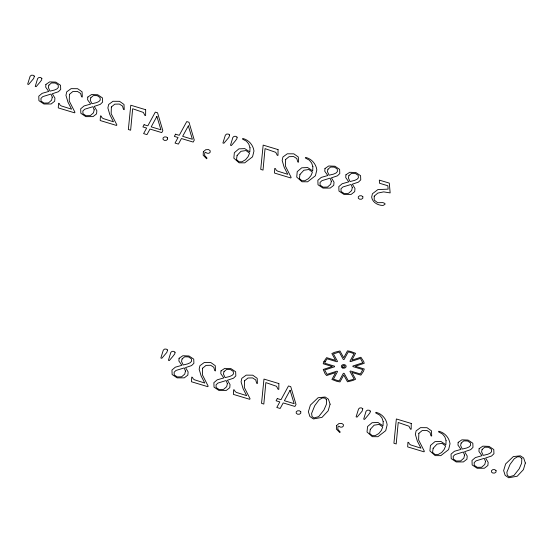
<?xml version="1.0" encoding="UTF-8"?>
<svg xmlns="http://www.w3.org/2000/svg" width="553" height="553" viewBox="0 0 553 553"><rect width="100%" height="100%" fill="white"/><g stroke="black" fill="none" stroke-linecap="round" stroke-linejoin="round"><path stroke-width="0.83" d="M167.594 137.911L167.594 139.342L166.266 140.358L164.379 140.379L163.052 139.391L163.052 137.974L164.365 136.95L166.259 136.93L167.594 137.911M300.784 411.764L300.784 413.195L299.45 414.211L297.569 414.232L296.235 413.243L296.235 411.826L297.555 410.803L299.45 410.782L300.784 411.764M362.844 196.744L362.844 198.168L361.517 199.191L359.637 199.211L358.303 198.223L358.303 196.799L359.616 195.776L361.51 195.762L362.844 196.744M374.222 196.17L374.208 200.068L377.671 202.709L382.925 202.612L384.929 203.456L384.985 204.368L383.077 205.446C378.052 205.495 372.342 202.502 371.657 197.096L372.439 193.75L377.865 189.603L388.13 189.133L387.847 185.753L379.496 183.237L379.337 180.112L389.284 183.112L390.148 192.907L383.63 191.877L377.782 193.094L374.222 196.17M496.034 470.596L496.034 472.02L494.7 473.043L492.82 473.064L491.493 472.075L491.486 470.651L492.806 469.628L494.7 469.615L496.034 470.596M145.667 109.708L145.619 115.501L144.927 115.494L143.365 112.453L132.665 108.741L130.632 130.211L128.337 129.52L130.791 105.229L145.667 109.708M278.048 149.593L277.993 155.386L277.309 155.379L275.747 152.338L265.046 148.626L263.014 170.096L260.719 169.405L263.166 145.114L278.048 149.593M278.857 383.561L278.802 389.353L278.118 389.347L276.555 386.305L265.855 382.593L263.822 404.063L261.528 403.372L263.975 379.082L278.857 383.561M411.238 423.453L411.183 429.239L410.499 429.232L408.93 426.19L398.229 422.478L396.197 443.948L393.909 443.257L396.356 418.967L411.238 423.453M69.443 94.342L69.236 101.026L74.959 112.259L74.648 112.84L58.272 107.904L58.535 103.259L59.295 103.487L59.952 104.946L61.286 105.934L71.565 109.176L67.971 102.16L65.959 95.351L66.719 91.853L71.095 88.653L77.627 88.701L82.086 91.833L82.314 97.045L81.554 96.816L80.6 93.422L77.42 91.411L72.851 91.528L69.443 94.342M111.36 106.971L111.153 113.655L116.877 124.888L116.565 125.469L100.19 120.533L100.452 115.888L101.213 116.116L101.87 117.575L103.204 118.563L113.483 121.805L109.888 114.789L107.876 107.98L108.637 104.482L113.012 101.282L119.545 101.33L123.996 104.462L124.225 109.674L123.471 109.446L122.517 106.052L119.337 104.04L114.768 104.164L111.36 106.971M202.626 368.194L202.426 374.879L208.149 386.118L207.838 386.692L191.462 381.757L191.725 377.118L192.479 377.346L193.142 378.798L194.476 379.787L204.755 383.029L201.161 376.012L199.149 369.204L199.91 365.706L204.285 362.505L210.817 362.554L215.269 365.692L215.497 370.897L214.744 370.669L213.79 367.275L210.61 365.263L206.041 365.388L202.626 368.194M244.544 380.823L244.336 387.508L250.067 398.748L249.749 399.321L233.38 394.386L233.643 389.747L234.396 389.976L235.06 391.427L236.387 392.416L246.666 395.658L243.078 388.648L241.067 381.833L241.82 378.335L246.196 375.134L252.735 375.19L257.186 378.321L257.415 383.526L256.661 383.298L255.7 379.904L252.521 377.893L247.951 378.017L244.544 380.823M285.652 159.485L285.445 166.17L291.168 177.402L290.857 177.983L274.482 173.048L274.744 168.409L275.505 168.637L276.161 170.089L277.495 171.077L287.774 174.319L284.18 167.303L282.168 160.494L282.929 156.997L287.304 153.796L293.837 153.845L298.295 156.983L298.523 162.188L297.763 161.96L296.809 158.566L293.629 156.554L289.06 156.679L285.652 159.485M418.842 433.338L418.635 440.022L424.358 451.262L424.047 451.836L407.672 446.9L407.934 442.262L408.688 442.49L409.351 443.941L410.685 444.93L420.964 448.172L417.37 441.163L415.358 434.347L416.119 430.856L420.494 427.649L427.027 427.704L431.478 430.835L431.706 436.041L430.953 435.812L429.999 432.418L426.819 430.407L422.25 430.531L418.842 433.338M250.004 147.699L249.838 151.93L244.758 148.612L238.875 148.861L234.354 152.711L233.843 158.165L239.117 162.824L244.73 162.852L252.541 156.81L253.972 150.99C253.17 144.921 248.712 139.881 242.753 138.457L242.442 139.031L246.41 141.174L248.767 144.063L250.004 147.699M312.874 166.647L312.708 170.87L307.634 167.552L301.751 167.808L297.231 171.651L296.719 177.105L301.993 181.771L307.599 181.799L315.41 175.757L316.841 169.93C316.046 163.861 311.588 158.829 305.629 157.398L305.311 157.971L309.279 160.121L311.636 163.011L312.874 166.647M383.194 421.559L383.022 425.782L377.948 422.464L372.065 422.72L367.545 426.563L367.033 432.017L372.307 436.683L377.913 436.704L385.724 430.669L387.155 424.842C386.36 418.773 381.902 413.734 375.943 412.31L375.632 412.884L379.593 415.026L381.957 417.916L383.194 421.559M446.064 440.499L445.898 444.73L440.817 441.405L434.941 441.66L430.421 445.504L429.902 450.958L435.183 455.624L440.789 455.651L448.601 449.61L450.031 443.783C449.236 437.713 444.778 432.681 438.812 431.25L438.501 431.831L442.469 433.974L444.826 436.863L446.064 440.499M326.567 399.729L326.367 404.388L323.934 410.001L318.652 416.679L313.917 417.95L312.037 416.506L311.609 413.437L314.768 405.612L319.019 399.895L322.302 397.939L324.604 398.036L326.567 399.729M521.818 458.561L521.617 463.22L519.184 468.833L513.91 475.511L509.168 476.776L507.288 475.331L506.859 472.262L510.018 464.444L514.269 458.727L517.553 456.764L519.855 456.868L521.818 458.561M203.338 151.792L203.186 155.206L206.642 158.773L207.016 158.089L204.638 155.469L204.762 152.766L205.585 152.269L207.099 153.25L208.937 153.278L210.209 152.213L210.147 150.679L208.571 149.573L205.681 149.739L203.338 151.792M336.528 425.644L336.369 429.066L339.825 432.626L340.199 431.941L337.828 429.322L337.952 426.619L338.768 426.121L340.282 427.103L342.127 427.137L343.392 426.073L343.337 424.531L341.761 423.425L338.871 423.591L336.528 425.644M45.892 84.422L45.692 87.167L48.719 91.439L42.146 93.333L38.772 96.201L38.931 100.674L43.929 104.012L51.111 103.992L54.664 101.227L54.934 98.081L52.321 93.754L58.362 91.743L60.712 89.448L60.553 85.286L55.812 82.127L49.659 81.885L45.892 84.422M87.809 97.052L87.602 99.796L90.637 104.068L84.056 105.962L80.683 108.83L80.849 113.303L85.846 116.642L93.028 116.621L96.581 113.856L96.851 110.711L94.238 106.383L100.273 104.372L102.63 102.077L102.464 97.916L97.729 94.757L91.57 94.515L87.809 97.052M179.082 358.275L178.875 361.019L181.909 365.298L175.329 367.185L171.955 370.054L172.121 374.526L177.119 377.872L184.301 377.844L187.854 375.079L188.124 371.934L185.511 367.614L191.545 365.595L193.903 363.3L193.737 359.139L189.002 355.987L182.843 355.738L179.082 358.275M221 370.904L220.792 373.648L223.827 377.927L217.246 379.814L213.873 382.683L214.039 387.155L219.029 390.501L226.218 390.473L229.772 387.708L230.041 384.563L227.421 380.243L233.463 378.224L235.82 375.929L235.654 371.768L230.912 368.616L224.76 368.367L221 370.904M324.977 168.513L324.77 171.25L327.805 175.529L321.224 177.416L317.851 180.292L318.016 184.764L323.014 188.103L330.196 188.082L333.749 185.317L334.019 182.165L331.406 177.845L337.441 175.826L339.798 173.538L339.632 169.37L334.897 166.218L328.738 165.976L324.977 168.513M345.936 174.824L345.729 177.568L348.763 181.847L342.183 183.734L338.809 186.603L338.975 191.075L343.973 194.421L351.155 194.393L354.708 191.628L354.978 188.483L352.365 184.156L358.399 182.144L360.756 179.849L360.591 175.688L355.856 172.529L349.696 172.287L345.936 174.824M458.167 442.365L457.96 445.103L460.995 449.382L454.414 451.276L451.041 454.144L451.207 458.617L456.197 461.955L463.386 461.935L466.932 459.17L467.209 456.025L464.589 451.697L470.631 449.686L472.988 447.391L472.822 443.23L468.08 440.07L461.928 439.829L458.167 442.365M479.119 448.677L478.919 451.421L481.946 455.7L475.373 457.587L471.999 460.462L472.165 464.928L477.156 468.273L484.338 468.246L487.891 465.481L488.168 462.336L485.548 458.015L491.589 455.997L493.947 453.709L493.781 449.541L489.039 446.389L482.887 446.14L479.119 448.677M34.348 76.134L33.678 78.498L28.632 84.45L27.65 84.153L30.125 76.273L31.369 75.236L33.076 75.229L34.348 76.134M167.538 349.987L166.868 352.351L161.822 358.303L160.84 358.005L163.315 350.125L164.559 349.088L166.266 349.081L167.538 349.987M229.599 134.96L228.928 137.331L223.882 143.275L222.9 142.985L225.382 135.098L226.619 134.068L228.327 134.054L229.599 134.96M362.789 408.819L362.118 411.183L357.072 417.135L356.091 416.838L358.565 408.957L359.809 407.92L361.517 407.907L362.789 408.819M237.085 155.483L236.511 159.541L239 161.78L241.938 161.815L245.601 159.686L248.09 156.665L249.569 153.167L245.988 150.554L240.984 151.308L237.085 155.483M299.961 174.43L299.38 178.488L301.876 180.72L304.807 180.755L308.477 178.633L310.966 175.612L312.438 172.114L308.857 169.494L303.853 170.248L299.961 174.43M370.275 429.342L369.694 433.4L372.19 435.633L375.121 435.667L378.791 433.545L381.28 430.524L382.752 427.02L379.178 424.407L374.167 425.16L370.275 429.342M433.144 448.283L432.57 452.34L435.059 454.573L437.997 454.607L441.667 452.485L444.156 449.465L445.628 445.967L442.047 443.354L437.043 444.1L433.144 448.283M41.848 78.395L41.606 79.998L39.754 82.445L36.125 86.703L35.24 86.441L37.632 78.554L38.89 77.51L40.632 77.503L41.848 78.395M175.038 352.247L174.789 353.858L172.937 356.298L169.308 360.563L168.43 360.293L170.815 352.406L172.073 351.362L173.815 351.355L175.038 352.247M237.099 137.22L236.857 138.831L235.004 141.278L231.375 145.536L230.497 145.273L232.882 137.379L234.14 136.342L235.882 136.328L237.099 137.22M370.289 411.079L370.047 412.683L368.187 415.13L364.565 419.388L363.68 419.126L366.072 411.232L367.323 410.195L369.072 410.188L370.289 411.079M48.885 85.141L48.346 87.54L50.012 91.127L54.519 90.021L56.904 88.95L58.321 87.498L58.183 84.962L55.279 83.019L51.484 82.95L48.885 85.141M90.803 97.77L90.257 100.169L91.929 103.757L96.436 102.651L98.814 101.579L100.238 100.128L100.093 97.591L97.197 95.648L93.395 95.579L90.803 97.77M182.075 358.994L181.529 361.392L183.202 364.98L187.709 363.874L190.087 362.803L191.511 361.351L191.366 358.814L188.469 356.872L184.667 356.803L182.075 358.994M223.986 371.623L223.447 374.022L225.112 377.609L229.619 376.51L232.004 375.432L233.428 373.98L233.283 371.443L230.387 369.501L226.585 369.432L223.986 371.623M327.97 169.232L327.424 171.624L329.097 175.211L333.604 174.112L335.982 173.041L337.406 171.589L337.261 169.045L334.365 167.11L330.563 167.041L327.97 169.232M348.922 175.543L348.383 177.942L350.056 181.529L354.556 180.423L356.941 179.352L358.365 177.9L358.22 175.363L355.323 173.421L351.521 173.352L348.922 175.543M461.154 443.084L460.614 445.483L462.28 449.071L466.787 447.965L469.172 446.893L470.596 445.442L470.451 442.898L467.555 440.962L463.753 440.893L461.154 443.084M482.112 449.402L481.573 451.794L483.239 455.382L487.746 454.283L490.131 453.204L491.548 451.753L491.41 449.216L488.506 447.273L484.711 447.204L482.112 449.402M52.265 97.183L51.574 100.204L48.388 102.982L44.06 103.079L41.033 101.061L40.957 98.365L42.823 96.588L51.035 94.058L52.265 97.183M94.183 109.812L93.492 112.833L90.305 115.612L85.971 115.708L82.95 113.69L82.867 110.994L84.74 109.218L92.952 106.688L94.183 109.812M185.455 371.042L184.764 374.063L181.578 376.835L177.243 376.932L174.223 374.913L174.14 372.217L176.013 370.448L184.225 367.911L185.455 371.042M227.373 383.671L226.682 386.692L223.488 389.464L219.161 389.561L216.14 387.542L216.057 384.847L217.923 383.077L226.142 380.54L227.373 383.671M331.351 181.273L330.659 184.294L327.473 187.066L323.139 187.163L320.118 185.151L320.035 182.449L321.908 180.679L330.12 178.142L331.351 181.273M352.309 187.585L351.618 190.605L348.425 193.384L344.097 193.481L341.077 191.462L340.994 188.767L342.86 186.997L351.079 184.46L352.309 187.585M464.534 455.126L463.849 458.147L460.656 460.919L456.329 461.022L453.301 459.004L453.225 456.301L455.091 454.531L463.31 452.001L464.534 455.126M485.493 461.444L484.801 464.465L481.615 467.237L477.287 467.333L474.26 465.322L474.184 462.619L476.05 460.849L484.269 458.313L485.493 461.444M330.1 404.188L328.157 410.824L321.991 417.377L313.447 418.946L309.908 416.533L308.38 411.743L310.385 405.093L318.072 397.745L325.143 397.006L328.399 399.162L330.1 404.188M525.35 463.013L523.408 469.656L517.242 476.209L508.698 477.771L505.159 475.359L503.638 470.568L505.636 463.919L513.322 456.578L520.394 455.831L523.65 457.988L525.35 463.013M323.961 361.517L323.201 363.777L332.298 366.521L323.235 369.452L324.991 373.551L326.56 375.528L335.657 372.584L331.911 379.469L337.005 381.39L339.984 381.929L343.745 375.024L347.505 381.819L352.959 380.443L355.607 379.227L351.826 372.404L360.895 375.134L363.508 371.263L364.268 369.003L355.171 366.259L364.227 363.321L363.687 361.517L360.902 357.245L351.812 360.197L355.558 353.312L350.464 351.39L347.478 350.851L343.724 357.756L339.957 350.955L334.51 352.337L331.862 353.554L335.636 360.376L326.574 357.646L323.961 361.517M325.129 361.807L324.659 363.21L334.572 366.197L334.586 366.784L324.666 369.998L327.079 374.36L336.984 371.146L337.544 371.547L333.445 379.088L337.399 380.499L339.259 380.837L343.351 373.31L344.125 373.289L348.245 380.734L352.413 379.607L354.058 378.853L349.938 371.416L350.478 370.987L360.404 373.98L362.809 369.57L352.89 366.584L352.876 365.996L362.803 362.782L360.39 358.42L350.478 361.634L349.925 361.233L354.024 353.692L350.063 352.275L348.21 351.943L344.111 359.471L343.337 359.491L339.217 352.047L333.411 353.927L337.524 361.365L336.984 361.786L327.058 358.8L325.129 361.807M144.105 124.722L142.902 126.927L146.628 128.047L143.6 133.612L146.974 134.628L150.001 129.063L161.752 132.609L162.831 130.619L157.55 112.784L155.303 112.107L147.824 125.842L144.105 124.722M156.893 116.4L151.204 126.858L160.944 129.796L156.893 116.4M175.536 134.192L174.34 136.397L178.066 137.524L175.038 143.082L178.412 144.098L181.439 138.54L193.191 142.08L194.269 140.089L188.988 122.254L186.734 121.577L179.262 135.312L175.536 134.192M188.331 125.877L182.642 136.328L192.382 139.266L188.331 125.877M277.288 398.575L276.092 400.78L279.811 401.9L276.79 407.464L280.164 408.48L283.191 402.923L294.936 406.462L296.021 404.471L290.74 386.637L288.486 385.959L281.014 399.695L277.288 398.575M290.083 390.259L284.394 400.711L294.134 403.649L290.083 390.259M342.369 367.904A2.412 1.818 -1.4 0 0 346.137 366.508A2.412 1.818 -1.4 0 0 342.694 364.759A2.412 1.818 -1.4 0 0 342.369 367.904M343.067 367.13A1.175 0.885 -1.4 0 0 344.906 366.445A1.175 0.885 -1.4 0 0 343.226 365.595A1.175 0.885 -1.4 0 0 343.067 367.13"/></g></svg>
